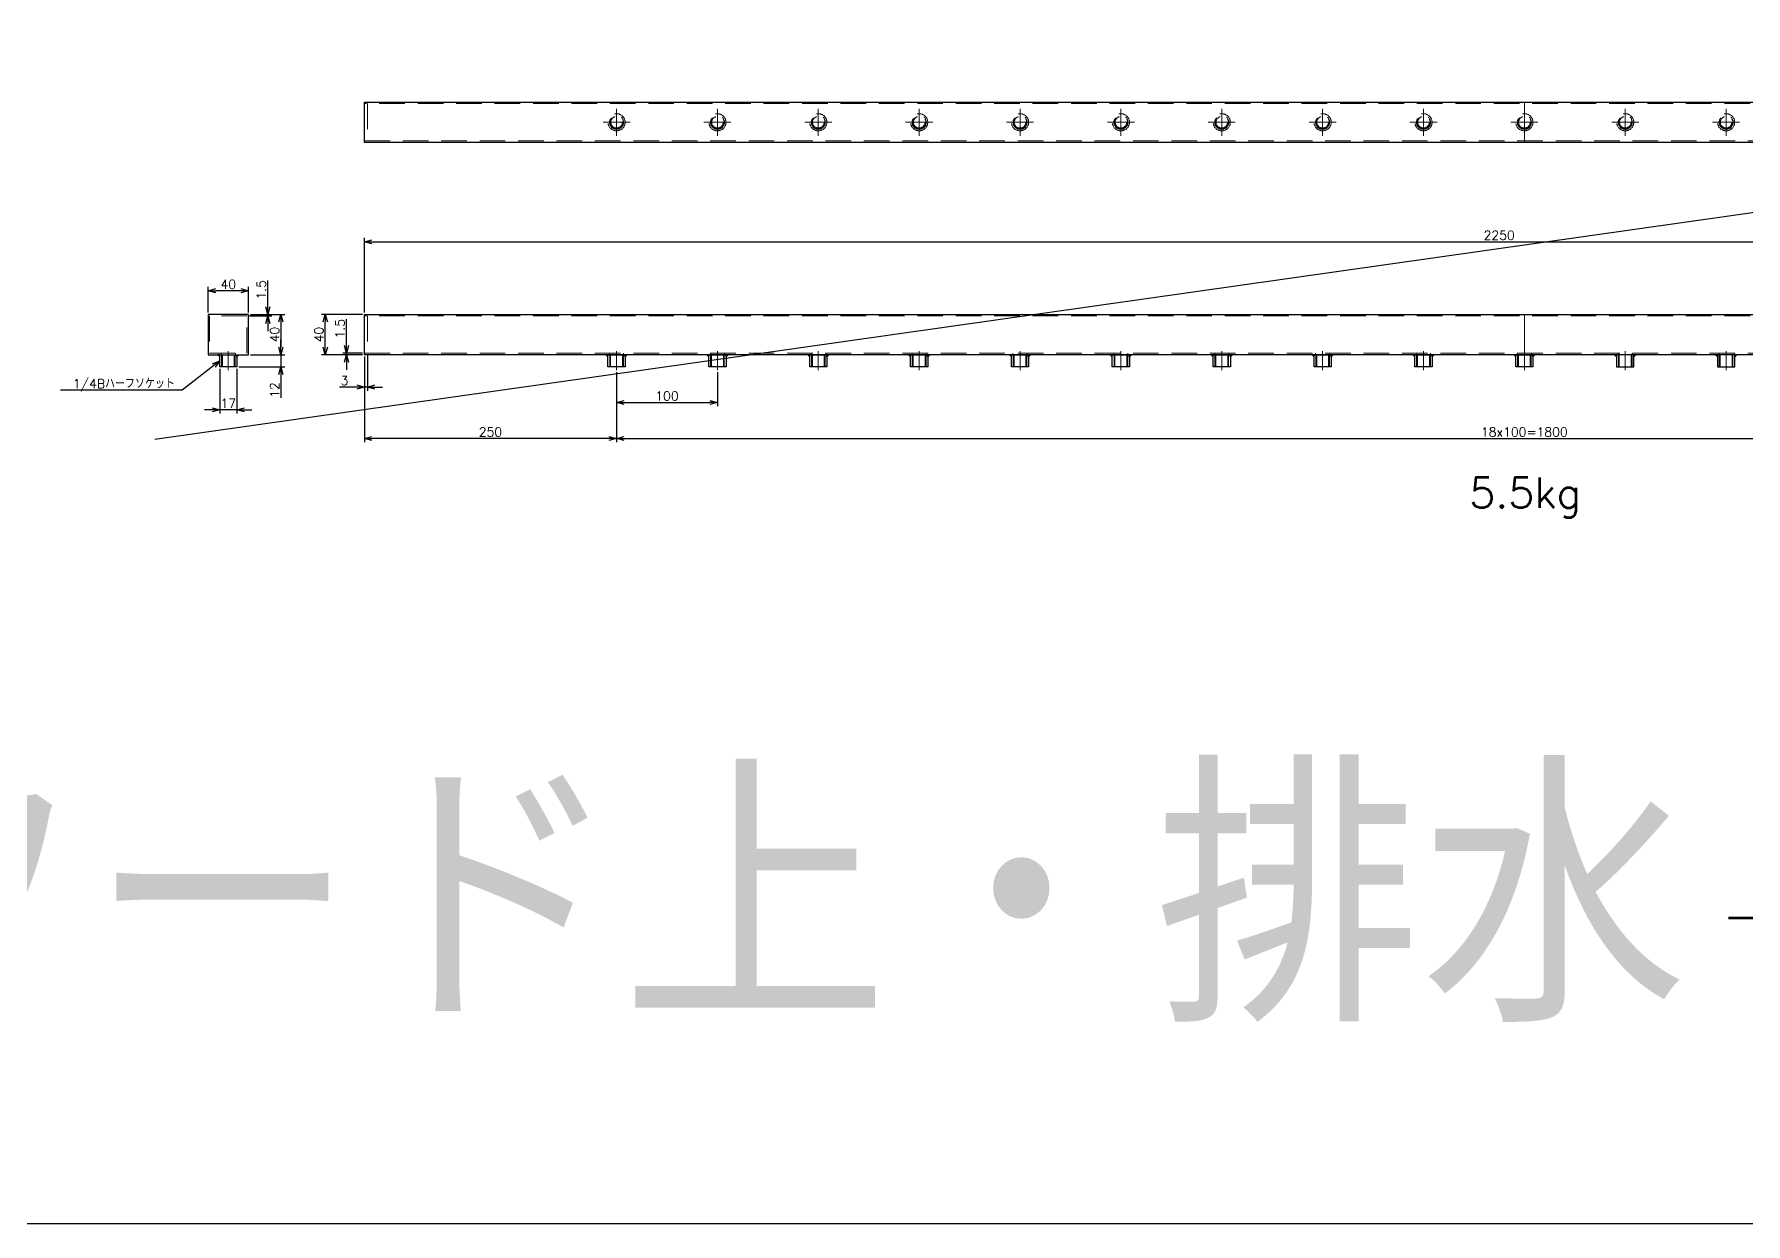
# Model space of a CAD drawing. Header units: millimetres. Extents: x -8731 to 85711, y -14522 to 31379.
# Drawn here: x 28458 to 30155, y -8237 to -7057 of the extents above; entities that cross this region are included whole.
import ezdxf
from ezdxf import colors
from ezdxf.entities.mleader import LeaderData, LeaderLine
from ezdxf.math import Vec2, Vec3

# ---------------------------------------------------------------- set-up
doc = ezdxf.new("R2010")
doc.units = ezdxf.units.MM
doc.header["$LTSCALE"] = 4
doc.header["$PDMODE"] = 99
doc.header["$PDSIZE"] = 1
doc.linetypes.add('CENTER2', pattern=[28.575, 19.05, -3.175, 3.175, -3.175])
doc.linetypes.add('HIDDEN', pattern=[9.525, 6.35, -3.175])
for name, color, linetype, lineweight in [('04_HIDDEN', 2, 'HIDDEN', 13), ('05_CENTER', 4, 'CENTER2', 13), ('08_DIM', 3, 'Continuous', 13)]:
    doc.layers.add(name, color=color, linetype=linetype, lineweight=lineweight)
doc.layers.add('10_DRAFT', color=8, linetype='Continuous', lineweight=0, plot=False)
doc.styles.add('KSS_TXT', font='txt.shx', dxfattribs={"bigfont": 'extfont2.shx'})
doc.styles.get("Standard").update_dxf_attribs({"font": 'txt.shx', "bigfont": 'extfont2.shx'})
doc.dimstyles.new('KSS_DIM', dxfattribs={"dimscale": 3, "dimtxt": 3, "dimasz": 2.5, "dimexe": 1.25, "dimexo": 0.625, "dimtad": 1, "dimdsep": 46, "dimtxsty": 'KSS_TXT', "dimblk": 'OPEN30', "dimcen": 0, "dimazin": 2, "dimtfac": 0.75, "dimtmove": 0, "dimatfit": 3, "dimldrblk": 'OPEN30', "dimfxl": 1, "dimtolj": 1, "dimarcsym": 0})

# ---------------------------------------------------------------- blocks, each defined once
blk = doc.blocks.new('_Open30')
at = {"color": 0, "linetype": 'ByBlock', "lineweight": -2}
for p, q in [((-1, 0.27), (0, 0)), ((0, 0), (-1, -0.27)), ((0, 0), (-1, 0))]:
    blk.add_line(p, q, dxfattribs=at)
blk = doc.blocks.new('*D1531')
at = {"layer": '08_DIM', "color": 0, "lineweight": -2, "transparency": 16777216}
for p, q in [((28783.7, -7335.2), (28743.1, -7335.2)), ((28746.8, -7367.7), (28746.8, -7342.7)), ((28783.7, -7375.2), (28743.1, -7375.2))]:
    blk.add_line(p, q, dxfattribs=at)
at = {"layer": 'Defpoints', "color": 0, "transparency": 16777216}
for p in [(28746.8, -7335.2), (28785.5, -7335.2), (28785.5, -7375.2)]:
    blk.add_point(p, dxfattribs=at)
at = {"layer": '08_DIM', "color": 0, "lineweight": -2, "transparency": 16777216, "xscale": 7.5, "yscale": 7.5, "zscale": 7.5}
for p, rotation in [((28746.8, -7335.2), 90), ((28746.8, -7375.2), 270)]:
    blk.add_blockref('_Open30', p, dxfattribs=dict(at, rotation=rotation))
at = {"layer": '08_DIM', "color": 0, "transparency": 16777216, "insert": (28740.4, -7355.2), "char_height": 9, "attachment_point": 5, "rotation": 90, "style": 'KSS_TXT'}
blk.add_mtext('\\A1;40', dxfattribs=at)
blk = doc.blocks.new('*D1680')
at = {"layer": '08_DIM', "color": 0, "lineweight": -2, "transparency": 16777216}
for p, q in [((29035.5, -7392.4), (29035.5, -7426.3)), ((29135.5, -7392.4), (29135.5, -7426.3)), ((29043, -7422.5), (29128, -7422.5))]:
    blk.add_line(p, q, dxfattribs=at)
at = {"layer": 'Defpoints', "color": 0, "transparency": 16777216}
for p in [(29035.5, -7390.6), (29135.5, -7390.6), (29135.5, -7422.5)]:
    blk.add_point(p, dxfattribs=at)
at = {"layer": '08_DIM', "color": 0, "lineweight": -2, "transparency": 16777216, "xscale": 7.5, "yscale": 7.5, "zscale": 7.5, "rotation": 180}
blk.add_blockref('_Open30', (29035.5, -7422.5), dxfattribs=at)
at = {"layer": '08_DIM', "color": 0, "lineweight": -2, "transparency": 16777216, "xscale": 7.5, "yscale": 7.5, "zscale": 7.5}
blk.add_blockref('_Open30', (29135.5, -7422.5), dxfattribs=at)
at = {"layer": '08_DIM', "color": 0, "transparency": 16777216, "insert": (29085.5, -7416.2), "char_height": 9, "attachment_point": 5, "style": 'KSS_TXT'}
blk.add_mtext('\\A1;100', dxfattribs=at)
blk = doc.blocks.new('*D1681')
at = {"layer": '08_DIM', "color": 0, "lineweight": -2, "transparency": 16777216}
for p, q in [((29035.5, -7392.4), (29035.5, -7462)), ((30835.5, -7392.4), (30835.5, -7462)), ((29043, -7458.2), (30828, -7458.2))]:
    blk.add_line(p, q, dxfattribs=at)
at = {"layer": 'Defpoints', "color": 0, "transparency": 16777216}
for p in [(29035.5, -7390.6), (30835.5, -7390.6), (30835.5, -7458.2)]:
    blk.add_point(p, dxfattribs=at)
at = {"layer": '08_DIM', "color": 0, "lineweight": -2, "transparency": 16777216, "xscale": 7.5, "yscale": 7.5, "zscale": 7.5, "rotation": 180}
blk.add_blockref('_Open30', (29035.5, -7458.2), dxfattribs=at)
at = {"layer": '08_DIM', "color": 0, "lineweight": -2, "transparency": 16777216, "xscale": 7.5, "yscale": 7.5, "zscale": 7.5}
blk.add_blockref('_Open30', (30835.5, -7458.2), dxfattribs=at)
at = {"layer": '08_DIM', "color": 0, "transparency": 16777216, "insert": (29935.5, -7451.8), "char_height": 9, "attachment_point": 5, "style": 'KSS_TXT'}
blk.add_mtext('\\A1;18x100=1800', dxfattribs=at)
blk = doc.blocks.new('*D1682')
at = {"layer": '08_DIM', "color": 0, "lineweight": -2, "transparency": 16777216}
for p, q in [((28785.5, -7333.4), (28785.5, -7259.4)), ((31035.5, -7333.4), (31035.5, -7259.4)), ((28793, -7263.2), (31028, -7263.2))]:
    blk.add_line(p, q, dxfattribs=at)
at = {"layer": 'Defpoints', "color": 0, "transparency": 16777216}
for p in [(31035.5, -7263.2), (28785.5, -7335.2), (31035.5, -7335.2)]:
    blk.add_point(p, dxfattribs=at)
at = {"layer": '08_DIM', "color": 0, "lineweight": -2, "transparency": 16777216, "xscale": 7.5, "yscale": 7.5, "zscale": 7.5, "rotation": 180}
blk.add_blockref('_Open30', (28785.5, -7263.2), dxfattribs=at)
at = {"layer": '08_DIM', "color": 0, "lineweight": -2, "transparency": 16777216, "xscale": 7.5, "yscale": 7.5, "zscale": 7.5}
blk.add_blockref('_Open30', (31035.5, -7263.2), dxfattribs=at)
at = {"layer": '08_DIM', "color": 0, "transparency": 16777216, "insert": (29910.5, -7256.8), "char_height": 9, "attachment_point": 5, "style": 'KSS_TXT'}
blk.add_mtext('\\A1;2250', dxfattribs=at)
blk = doc.blocks.new('*D1683')
at = {"layer": '08_DIM', "color": 0, "lineweight": -2, "transparency": 16777216}
for p, q in [((28630.6, -7333.4), (28630.6, -7307.9)), ((28663.1, -7311.7), (28638.1, -7311.7)), ((28670.6, -7333.4), (28670.6, -7307.9))]:
    blk.add_line(p, q, dxfattribs=at)
at = {"layer": 'Defpoints', "color": 0, "transparency": 16777216}
for p in [(28630.6, -7311.7), (28630.6, -7335.2), (28670.6, -7335.2)]:
    blk.add_point(p, dxfattribs=at)
at = {"layer": '08_DIM', "color": 0, "lineweight": -2, "transparency": 16777216, "xscale": 7.5, "yscale": 7.5, "zscale": 7.5, "rotation": 180}
blk.add_blockref('_Open30', (28630.6, -7311.7), dxfattribs=at)
at = {"layer": '08_DIM', "color": 0, "lineweight": -2, "transparency": 16777216, "xscale": 7.5, "yscale": 7.5, "zscale": 7.5}
blk.add_blockref('_Open30', (28670.6, -7311.7), dxfattribs=at)
at = {"layer": '08_DIM', "color": 0, "transparency": 16777216, "insert": (28650.6, -7305.3), "char_height": 9, "attachment_point": 5, "style": 'KSS_TXT'}
blk.add_mtext('\\A1;40', dxfattribs=at)
blk = doc.blocks.new('*D1684')
at = {"layer": '08_DIM', "color": 0, "lineweight": -2, "transparency": 16777216}
for p, q in [((28689.8, -7327.7), (28689.8, -7301.5)), ((28671, -7336.7), (28693.6, -7336.7)), ((28672.5, -7335.2), (28693.6, -7335.2)), ((28689.8, -7336.7), (28689.8, -7335.2)), ((28689.8, -7344.2), (28689.8, -7351.7))]:
    blk.add_line(p, q, dxfattribs=at)
at = {"layer": 'Defpoints', "color": 0, "transparency": 16777216}
for p in [(28669.1, -7336.7), (28670.6, -7335.2), (28689.8, -7335.2)]:
    blk.add_point(p, dxfattribs=at)
at = {"layer": '08_DIM', "color": 0, "lineweight": -2, "transparency": 16777216, "xscale": 7.5, "yscale": 7.5, "zscale": 7.5}
for p, rotation in [((28689.8, -7335.2), 270), ((28689.8, -7336.7), 90)]:
    blk.add_blockref('_Open30', p, dxfattribs=dict(at, rotation=rotation))
at = {"layer": '08_DIM', "color": 0, "transparency": 16777216, "insert": (28683.4, -7310.9), "char_height": 9, "attachment_point": 5, "rotation": 90, "style": 'KSS_TXT'}
blk.add_mtext('\\A1;1.5', dxfattribs=at)
blk = doc.blocks.new('*D1685')
at = {"layer": '08_DIM', "color": 0, "lineweight": -2, "transparency": 16777216}
for p, q in [((28672.5, -7335.2), (28706.6, -7335.2)), ((28702.8, -7342.7), (28702.8, -7367.7)), ((28672.5, -7375.2), (28706.6, -7375.2))]:
    blk.add_line(p, q, dxfattribs=at)
at = {"layer": 'Defpoints', "color": 0, "transparency": 16777216}
for p in [(28670.6, -7335.2), (28670.6, -7375.2), (28702.8, -7375.2)]:
    blk.add_point(p, dxfattribs=at)
at = {"layer": '08_DIM', "color": 0, "lineweight": -2, "transparency": 16777216, "xscale": 7.5, "yscale": 7.5, "zscale": 7.5}
for p, rotation in [((28702.8, -7335.2), 90), ((28702.8, -7375.2), 270)]:
    blk.add_blockref('_Open30', p, dxfattribs=dict(at, rotation=rotation))
at = {"layer": '08_DIM', "color": 0, "transparency": 16777216, "insert": (28696.5, -7355.2), "char_height": 9, "attachment_point": 5, "rotation": 90, "style": 'KSS_TXT'}
blk.add_mtext('\\A1;40', dxfattribs=at)
blk = doc.blocks.new('*D3006')
at = {"layer": '08_DIM', "color": 0, "lineweight": -2, "transparency": 16777216}
for p, q in [((28767.8, -7366.2), (28767.8, -7340)), ((28783.7, -7373.7), (28764.1, -7373.7)), ((28783.7, -7375.2), (28764.1, -7375.2)), ((28767.8, -7375.2), (28767.8, -7373.7)), ((28767.8, -7382.7), (28767.8, -7390.2))]:
    blk.add_line(p, q, dxfattribs=at)
at = {"layer": 'Defpoints', "color": 0, "transparency": 16777216}
for p in [(28767.8, -7373.7), (28785.5, -7373.7), (28785.5, -7375.2)]:
    blk.add_point(p, dxfattribs=at)
at = {"layer": '08_DIM', "color": 0, "lineweight": -2, "transparency": 16777216, "xscale": 7.5, "yscale": 7.5, "zscale": 7.5}
for p, rotation in [((28767.8, -7373.7), 270), ((28767.8, -7375.2), 90)]:
    blk.add_blockref('_Open30', p, dxfattribs=dict(at, rotation=rotation))
at = {"layer": '08_DIM', "color": 0, "transparency": 16777216, "insert": (28761.4, -7349.4), "char_height": 9, "attachment_point": 5, "rotation": 90, "style": 'KSS_TXT'}
blk.add_mtext('\\A1;1.5', dxfattribs=at)
blk = doc.blocks.new('*D3007')
at = {"layer": '08_DIM', "color": 0, "lineweight": -2, "transparency": 16777216}
for p, q in [((28702.8, -7367.7), (28702.8, -7360.2)), ((28672.5, -7375.2), (28706.6, -7375.2)), ((28702.8, -7375.2), (28702.8, -7387.2)), ((28661, -7387.2), (28706.6, -7387.2)), ((28702.8, -7394.7), (28702.8, -7418))]:
    blk.add_line(p, q, dxfattribs=at)
at = {"layer": 'Defpoints', "color": 0, "transparency": 16777216}
for p in [(28670.6, -7375.2), (28659.1, -7387.2), (28702.8, -7387.2)]:
    blk.add_point(p, dxfattribs=at)
at = {"layer": '08_DIM', "color": 0, "lineweight": -2, "transparency": 16777216, "xscale": 7.5, "yscale": 7.5, "zscale": 7.5}
for p, rotation in [((28702.8, -7375.2), 270), ((28702.8, -7387.2), 90)]:
    blk.add_blockref('_Open30', p, dxfattribs=dict(at, rotation=rotation))
at = {"layer": '08_DIM', "color": 0, "transparency": 16777216, "insert": (28696.5, -7410.1), "char_height": 9, "attachment_point": 5, "rotation": 90, "style": 'KSS_TXT'}
blk.add_mtext('\\A1;12', dxfattribs=at)
blk = doc.blocks.new('*D3008')
at = {"layer": '08_DIM', "color": 0, "lineweight": -2, "transparency": 16777216}
for p, q in [((28642.1, -7389.1), (28642.1, -7433.6)), ((28659.1, -7389.1), (28659.1, -7433.6)), ((28634.6, -7429.8), (28627.1, -7429.8)), ((28659.1, -7429.8), (28642.1, -7429.8)), ((28666.6, -7429.8), (28674.1, -7429.8))]:
    blk.add_line(p, q, dxfattribs=at)
at = {"layer": 'Defpoints', "color": 0, "transparency": 16777216}
for p in [(28642.1, -7387.2), (28659.1, -7387.2), (28642.1, -7429.8)]:
    blk.add_point(p, dxfattribs=at)
at = {"layer": '08_DIM', "color": 0, "lineweight": -2, "transparency": 16777216, "xscale": 7.5, "yscale": 7.5, "zscale": 7.5}
blk.add_blockref('_Open30', (28642.1, -7429.8), dxfattribs=at)
at = {"layer": '08_DIM', "color": 0, "lineweight": -2, "transparency": 16777216, "xscale": 7.5, "yscale": 7.5, "zscale": 7.5, "rotation": 180}
blk.add_blockref('_Open30', (28659.1, -7429.8), dxfattribs=at)
at = {"layer": '08_DIM', "color": 0, "transparency": 16777216, "insert": (28650.6, -7423.4), "char_height": 9, "attachment_point": 5, "style": 'KSS_TXT'}
blk.add_mtext('\\A1;17', dxfattribs=at)
blk = doc.blocks.new('*D3009')
at = {"layer": '08_DIM', "color": 0, "lineweight": -2, "transparency": 16777216}
for p, q in [((28785.5, -7377.1), (28785.5, -7410.9)), ((28788.5, -7375.6), (28788.5, -7410.9)), ((28778, -7407.2), (28760.8, -7407.2)), ((28788.5, -7407.2), (28785.5, -7407.2)), ((28796, -7407.2), (28803.5, -7407.2))]:
    blk.add_line(p, q, dxfattribs=at)
at = {"layer": 'Defpoints', "color": 0, "transparency": 16777216}
for p in [(28785.5, -7375.2), (28788.5, -7373.7), (28785.5, -7407.2)]:
    blk.add_point(p, dxfattribs=at)
at = {"layer": '08_DIM', "color": 0, "lineweight": -2, "transparency": 16777216, "xscale": 7.5, "yscale": 7.5, "zscale": 7.5}
blk.add_blockref('_Open30', (28785.5, -7407.2), dxfattribs=at)
at = {"layer": '08_DIM', "color": 0, "lineweight": -2, "transparency": 16777216, "xscale": 7.5, "yscale": 7.5, "zscale": 7.5, "rotation": 180}
blk.add_blockref('_Open30', (28788.5, -7407.2), dxfattribs=at)
at = {"layer": '08_DIM', "color": 0, "transparency": 16777216, "insert": (28765.7, -7400.8), "char_height": 9, "attachment_point": 5, "style": 'KSS_TXT'}
blk.add_mtext('\\A1;3', dxfattribs=at)
blk = doc.blocks.new('*D3012')
at = {"layer": '08_DIM', "color": 0, "lineweight": -2, "transparency": 16777216}
for p, q in [((28785.5, -7377.1), (28785.5, -7462)), ((29035.5, -7392.4), (29035.5, -7462)), ((29028, -7458.2), (28793, -7458.2))]:
    blk.add_line(p, q, dxfattribs=at)
at = {"layer": 'Defpoints', "color": 0, "transparency": 16777216}
for p in [(28785.5, -7375.2), (29035.5, -7390.6), (28785.5, -7458.2)]:
    blk.add_point(p, dxfattribs=at)
at = {"layer": '08_DIM', "color": 0, "lineweight": -2, "transparency": 16777216, "xscale": 7.5, "yscale": 7.5, "zscale": 7.5, "rotation": 180}
blk.add_blockref('_Open30', (28785.5, -7458.2), dxfattribs=at)
at = {"layer": '08_DIM', "color": 0, "lineweight": -2, "transparency": 16777216, "xscale": 7.5, "yscale": 7.5, "zscale": 7.5}
blk.add_blockref('_Open30', (29035.5, -7458.2), dxfattribs=at)
at = {"layer": '08_DIM', "color": 0, "transparency": 16777216, "insert": (28910.5, -7451.8), "char_height": 9, "attachment_point": 5, "style": 'KSS_TXT'}
blk.add_mtext('\\A1;250', dxfattribs=at)
blk = doc.blocks.new('A$C67362F98_1_1')
at = {"color": 0}
blk.add_lwpolyline([(1100, -20), (-1150, -20), (-1150, 20), (1100, 20)], close=True, dxfattribs=at)
at = {"color": 3}
for points in [[(-908.5, -20), (-910.5, -20), (-908.5, -22), (-908.5, -22)], [(-891.5, -20), (-889.5, -20), (-891.5, -22), (-891.5, -22)], [(-808.5, -20), (-810.5, -20), (-808.5, -22), (-808.5, -22)], [(-791.5, -20), (-789.5, -20), (-791.5, -22), (-791.5, -22)], [(-708.5, -20), (-710.5, -20), (-708.5, -22), (-708.5, -22)], [(-691.5, -20), (-689.5, -20), (-691.5, -22), (-691.5, -22)], [(-608.5, -20), (-610.5, -20), (-608.5, -22), (-608.5, -22)], [(-591.5, -20), (-589.5, -20), (-591.5, -22), (-591.5, -22)], [(-508.5, -20), (-510.5, -20), (-508.5, -22), (-508.5, -22)], [(-491.5, -20), (-489.5, -20), (-491.5, -22), (-491.5, -22)], [(-408.5, -20), (-410.5, -20), (-408.5, -22), (-408.5, -22)], [(-391.5, -20), (-389.5, -20), (-391.5, -22), (-391.5, -22)], [(-308.5, -20), (-310.5, -20), (-308.5, -22), (-308.5, -22)], [(-291.5, -20), (-289.5, -20), (-291.5, -22), (-291.5, -22)], [(-208.5, -20), (-210.5, -20), (-208.5, -22), (-208.5, -22)], [(-191.5, -20), (-189.5, -20), (-191.5, -22), (-191.5, -22)], [(-108.5, -20), (-110.5, -20), (-108.5, -22), (-108.5, -22)], [(-108.5, -20), (-110.5, -20), (-108.5, -22), (-108.5, -22)], [(-91.5, -20), (-89.5, -20), (-91.5, -22), (-91.5, -22)], [(-91.5, -20), (-89.5, -20), (-91.5, -22), (-91.5, -22)], [(-8.5, -20), (-10.5, -20), (-8.5, -22), (-8.5, -22)], [(8.5, -20), (10.5, -20), (8.5, -22), (8.5, -22)], [(91.5, -20), (89.5, -20), (91.5, -22), (91.5, -22)], [(91.5, -20), (89.5, -20), (91.5, -22), (91.5, -22)], [(108.5, -20), (110.5, -20), (108.5, -22), (108.5, -22)], [(108.5, -20), (110.5, -20), (108.5, -22), (108.5, -22)], [(191.5, -20), (189.5, -20), (191.5, -22), (191.5, -22)], [(208.5, -20), (210.5, -20), (208.5, -22), (208.5, -22)]]:
    blk.add_lwpolyline(points, close=True, dxfattribs=at)
for points in [[(-891.5, -20), (-891.5, -32), (-908.5, -32), (-908.5, -20)], [(-791.5, -20), (-791.5, -32), (-808.5, -32), (-808.5, -20)], [(-691.5, -20), (-691.5, -32), (-708.5, -32), (-708.5, -20)], [(-591.5, -20), (-591.5, -32), (-608.5, -32), (-608.5, -20)], [(-491.5, -20), (-491.5, -32), (-508.5, -32), (-508.5, -20)], [(-391.5, -20), (-391.5, -32), (-408.5, -32), (-408.5, -20)], [(-291.5, -20), (-291.5, -32), (-308.5, -32), (-308.5, -20)], [(-191.5, -20), (-191.5, -32), (-208.5, -32), (-208.5, -20)], [(-91.5, -20), (-91.5, -32), (-108.5, -32), (-108.5, -20)], [(-91.5, -20), (-91.5, -32), (-108.5, -32), (-108.5, -20)], [(8.5, -20), (8.5, -32), (-8.5, -32), (-8.5, -20)], [(91.5, -20), (91.5, -32), (108.5, -32), (108.5, -20)], [(91.5, -20), (91.5, -32), (108.5, -32), (108.5, -20)], [(191.5, -20), (191.5, -32), (208.5, -32), (208.5, -20)]]:
    blk.add_lwpolyline(points, close=True)
at = {"layer": '04_HIDDEN'}
for p, q in [((1100, 18.5), (-1150, 18.5)), ((-1147, 18.5), (-1147, -18.5)), ((-1150, -18.5), (1100, -18.5)), ((-907, -18.5), (-907, -20)), ((-906.8, -20), (-906.8, -32)), ((-905.9, -20), (-905.9, -32)), ((-894.1, -20), (-894.1, -32)), ((-893.2, -20), (-893.2, -32)), ((-893, -18.5), (-893, -20)), ((-807, -18.5), (-807, -20)), ((-806.8, -20), (-806.8, -32)), ((-805.9, -20), (-805.9, -32)), ((-794.1, -20), (-794.1, -32)), ((-793.2, -20), (-793.2, -32)), ((-793, -18.5), (-793, -20)), ((-707, -18.5), (-707, -20)), ((-706.8, -20), (-706.8, -32)), ((-705.9, -20), (-705.9, -32)), ((-694.1, -20), (-694.1, -32)), ((-693.2, -20), (-693.2, -32)), ((-693, -18.5), (-693, -20)), ((-607, -18.5), (-607, -20)), ((-606.8, -20), (-606.8, -32)), ((-605.9, -20), (-605.9, -32)), ((-594.1, -20), (-594.1, -32)), ((-593.2, -20), (-593.2, -32)), ((-593, -18.5), (-593, -20)), ((-507, -18.5), (-507, -20)), ((-506.8, -20), (-506.8, -32)), ((-505.9, -20), (-505.9, -32)), ((-494.1, -20), (-494.1, -32)), ((-493.2, -20), (-493.2, -32)), ((-493, -18.5), (-493, -20)), ((-407, -18.5), (-407, -20)), ((-406.8, -20), (-406.8, -32)), ((-405.9, -20), (-405.9, -32)), ((-394.1, -20), (-394.1, -32)), ((-393.2, -20), (-393.2, -32)), ((-393, -18.5), (-393, -20)), ((-307, -18.5), (-307, -20)), ((-306.8, -20), (-306.8, -32)), ((-305.9, -20), (-305.9, -32)), ((-294.1, -20), (-294.1, -32)), ((-293.2, -20), (-293.2, -32)), ((-293, -18.5), (-293, -20)), ((-207, -18.5), (-207, -20)), ((-206.8, -20), (-206.8, -32)), ((-205.9, -20), (-205.9, -32)), ((-194.1, -20), (-194.1, -32)), ((-193.2, -20), (-193.2, -32)), ((-193, -18.5), (-193, -20)), ((-107, -18.5), (-107, -20)), ((-107, -18.5), (-107, -20)), ((-106.8, -20), (-106.8, -32)), ((-106.8, -20), (-106.8, -32)), ((-105.9, -20), (-105.9, -32)), ((-105.9, -20), (-105.9, -32)), ((-94.1, -20), (-94.1, -32)), ((-94.1, -20), (-94.1, -32)), ((-93.2, -20), (-93.2, -32)), ((-93.2, -20), (-93.2, -32)), ((-93, -18.5), (-93, -20)), ((-93, -18.5), (-93, -20)), ((-7, -18.5), (-7, -20)), ((-6.8, -20), (-6.8, -32)), ((-5.9, -20), (-5.9, -32)), ((5.9, -20), (5.9, -32)), ((6.8, -20), (6.8, -32)), ((7, -18.5), (7, -20)), ((93, -18.5), (93, -20)), ((93, -18.5), (93, -20)), ((93.2, -20), (93.2, -32)), ((93.2, -20), (93.2, -32)), ((94.1, -20), (94.1, -32)), ((94.1, -20), (94.1, -32)), ((105.9, -20), (105.9, -32)), ((105.9, -20), (105.9, -32)), ((106.8, -20), (106.8, -32)), ((106.8, -20), (106.8, -32)), ((107, -18.5), (107, -20)), ((107, -18.5), (107, -20)), ((193, -18.5), (193, -20)), ((193.2, -20), (193.2, -32)), ((194.1, -20), (194.1, -32)), ((205.9, -20), (205.9, -32)), ((206.8, -20), (206.8, -32)), ((207, -18.5), (207, -20))]:
    blk.add_line(p, q, dxfattribs=at)
at = {"layer": '05_CENTER'}
for p, q in [((-900, -35.3), (-900, -16.3)), ((-800, -35.3), (-800, -16.3)), ((-700, -35.3), (-700, -16.3)), ((-600, -35.3), (-600, -16.3)), ((-500, -35.3), (-500, -16.3)), ((-400, -35.3), (-400, -16.3)), ((-300, -35.3), (-300, -16.3)), ((-200, -35.3), (-200, -16.3)), ((-100, -35.3), (-100, -16.3)), ((-100, -35.3), (-100, -16.3)), ((0, -35.3), (0, -16.3)), ((100, -35.3), (100, -16.3)), ((100, -35.3), (100, -16.3)), ((200, -35.3), (200, -16.3))]:
    blk.add_line(p, q, dxfattribs=at)
at = {"layer": '10_DRAFT'}
blk.add_line((0, 20), (0, -20), dxfattribs=at)
blk = doc.blocks.new('A$C003B6CA5_1_1')
at = {"color": 0}
blk.add_lwpolyline([(1100, -20), (-1150, -20), (-1150, 20), (1100, 20)], close=True, dxfattribs=at)
at = {"layer": '04_HIDDEN'}
for p, q in [((1100, 18.5), (-1150, 18.5)), ((-1147, 18.5), (-1147, -18.5)), ((-1150, -18.5), (1100, -18.5))]:
    blk.add_line(p, q, dxfattribs=at)
for centre, radius in [((-900, 0), 8.5), ((-900, 0), 7), ((-900, 0), 6.58), ((-900, 0), 5.72), ((-800, 0), 8.5), ((-800, 0), 7), ((-800, 0), 6.58), ((-800, 0), 5.72), ((-700, 0), 8.5), ((-700, 0), 7), ((-700, 0), 6.58), ((-700, 0), 5.72), ((-600, 0), 8.5), ((-600, 0), 7), ((-600, 0), 6.58), ((-600, 0), 5.72), ((-500, 0), 8.5), ((-500, 0), 7), ((-500, 0), 6.58), ((-500, 0), 5.72), ((-400, 0), 8.5), ((-400, 0), 7), ((-400, 0), 6.58), ((-400, 0), 5.72), ((-300, 0), 8.5), ((-300, 0), 7), ((-300, 0), 6.58), ((-300, 0), 5.72), ((-200, 0), 8.5), ((-200, 0), 7), ((-200, 0), 6.58), ((-200, 0), 5.72), ((-100, 0), 8.5), ((-100, 0), 8.5), ((-100, 0), 7), ((-100, 0), 7), ((-100, 0), 6.58), ((-100, 0), 6.58), ((-100, 0), 5.72), ((-100, 0), 5.72), ((0, 0), 8.5), ((0, 0), 7), ((0, 0), 6.58), ((0, 0), 5.72), ((100, 0), 8.5), ((100, 0), 8.5), ((100, 0), 7), ((100, 0), 7), ((100, 0), 6.58), ((100, 0), 6.58), ((100, 0), 5.72), ((100, 0), 5.72), ((200, 0), 8.5), ((200, 0), 7), ((200, 0), 6.58), ((200, 0), 5.72)]:
    blk.add_circle(centre, radius, dxfattribs=at)
at = {"layer": '05_CENTER'}
for p, q in [((-886.6, 0), (-913.4, 0)), ((-900, -13.4), (-900, 13.4)), ((-786.6, 0), (-813.4, 0)), ((-800, -13.4), (-800, 13.4)), ((-686.6, 0), (-713.4, 0)), ((-700, -13.4), (-700, 13.4)), ((-586.6, 0), (-613.4, 0)), ((-600, -13.4), (-600, 13.4)), ((-486.6, 0), (-513.4, 0)), ((-500, -13.4), (-500, 13.4)), ((-386.6, 0), (-413.4, 0)), ((-400, -13.4), (-400, 13.4)), ((-286.6, 0), (-313.4, 0)), ((-300, -13.4), (-300, 13.4)), ((-186.6, 0), (-213.4, 0)), ((-200, -13.4), (-200, 13.4)), ((-86.6, 0), (-113.4, 0)), ((-86.6, 0), (-113.4, 0)), ((-100, -13.4), (-100, 13.4)), ((-100, -13.4), (-100, 13.4)), ((13.4, 0), (-13.4, 0)), ((0, -13.4), (0, 13.4)), ((86.6, 0), (113.4, 0)), ((86.6, 0), (113.4, 0)), ((100, -13.4), (100, 13.4)), ((100, -13.4), (100, 13.4)), ((186.6, 0), (213.4, 0)), ((200, -13.4), (200, 13.4))]:
    blk.add_line(p, q, dxfattribs=at)
at = {"layer": '10_DRAFT'}
blk.add_line((0, 20), (0, -20), dxfattribs=at)
blk = doc.blocks.new('A$C3C9B0CAE_1_1')
at = {"color": 0}
blk.add_lwpolyline([(-20, 0), (20, 0), (20, 40), (-20, 40)], close=True, dxfattribs=at)
at = {"color": 3}
for points in [[(-8.5, 0), (-10.5, 0), (-8.5, -2), (-8.5, -2)], [(8.5, 0), (10.5, 0), (8.5, -2), (8.5, -2)]]:
    blk.add_lwpolyline(points, close=True, dxfattribs=at)
blk.add_lwpolyline([(8.5, 0), (8.5, -12), (-8.5, -12), (-8.5, 0)], close=True)
at = {"layer": '04_HIDDEN'}
for p, q in [((-7, 1.5), (-7, 0)), ((-6.8, 0), (-6.8, -12)), ((-5.9, 0), (-5.9, -12)), ((5.9, 0), (5.9, -12)), ((6.8, 0), (6.8, -12)), ((7, 1.5), (7, 0))]:
    blk.add_line(p, q, dxfattribs=at)
blk.add_lwpolyline([(-18.5, 1.5), (18.5, 1.5), (18.5, 38.5), (-18.5, 38.5)], close=True, dxfattribs=at)
at = {"layer": '05_CENTER'}
blk.add_line((0, -15.3), (0, 3.7), dxfattribs=at)

msp = doc.modelspace()

# ---------------------------------------------------------------- linework, layer by layer
at = {"color": 3}
msp.add_line((31259.11901, -7078.36746), (28577.72821, -7459.38134), dxfattribs=at)
msp.add_lwpolyline([(27349.34546, -526.72425), (32292.00416, -526.72425), (32292.00416, -8236.71705), (27349.34546, -8236.71705)], close=True)

# ---------------------------------------------------------------- block references
for name, p in [('A$C003B6CA5_1_1', (29935.53393, -7144.7203)), ('A$C67362F98_1_1', (29935.53393, -7355.24078)), ('A$C3C9B0CAE_1_1', (28650.61705, -7375.24078))]:
    msp.add_blockref(name, p)

# ---------------------------------------------------------------- texts
at = {"layer": '08_DIM', "color": 6, "style": 'KSS_TXT'}
msp.add_text('5.5kg', height=30, dxfattribs=at).set_placement((29881.05572, -7527.02061))
at = {"layer": '08_DIM', "style": 'KSS_TXT'}
msp.add_text('洗浄フード上・排水+洗浄ノズル', height=240, dxfattribs=at).set_placement((27720.81191, -8036.35738))

# ---------------------------------------------------------------- dimensions: what is measured, and where the dimension line sits
at = {"layer": '08_DIM'}
for base, p1, p2, picture, middle in [((31035.53393, -7263.18956), (28785.53393, -7335.24078), (31035.53393, -7335.24078), '*D1682', (29910.53393, -7256.80831)), ((28630.61705, -7311.65341), (28670.61705, -7335.24078), (28630.61705, -7335.24078), '*D1683', (28650.61705, -7305.27841)), ((28785.53393, -7407.15835), (28788.53393, -7373.74078), (28785.53393, -7375.24078), '*D3009', (28765.65893, -7400.78335)), ((28785.53393, -7458.20014), (29035.53393, -7390.56163), (28785.53393, -7375.24078), '*D3012', (28910.53393, -7451.81889)), ((28642.11705, -7429.82002), (28659.11705, -7387.24078), (28642.11705, -7387.24078), '*D3008', (28650.61705, -7423.44502)), ((29135.53393, -7422.54387), (29035.53393, -7390.56163), (29135.53393, -7390.56163), '*D1680', (29085.53393, -7416.16887))]:
    dim = msp.add_linear_dim(base=base, p1=p1, p2=p2, dimstyle='KSS_DIM', override={"dimscale": 3}, dxfattribs=at)
    dim.commit()
    dim.dimension.update_dxf_attribs({"geometry": picture, "text_midpoint": middle})
for base, p1, p2, override, picture, middle in [((28689.81948, -7335.24078), (28669.11705, -7336.74078), (28670.61705, -7335.24078), {"dimscale": 3}, '*D1684', (28683.43823, -7310.86578)), ((28702.82816, -7375.24078), (28670.61705, -7335.24078), (28670.61705, -7375.24078), {"dimscale": 3}, '*D1685', (28696.45316, -7355.24078)), ((28746.81878, -7335.24078), (28785.53393, -7375.24078), (28785.53393, -7335.24078), {"dimscale": 3, "dimarcsym": 1}, '*D1531', (28740.44378, -7355.24078)), ((28767.82289, -7373.74078), (28785.53391, -7375.24078), (28785.53391, -7373.74078), {"dimscale": 3, "dimarcsym": 1}, '*D3006', (28761.44164, -7349.36578)), ((28702.82816, -7387.24078), (28670.61705, -7375.24078), (28659.11705, -7387.24078), {"dimscale": 3}, '*D3007', (28696.45316, -7410.11578))]:
    dim = msp.add_linear_dim(base=base, p1=p1, p2=p2, angle=90, dimstyle='KSS_DIM', override=override, dxfattribs=at)
    dim.commit()
    dim.dimension.update_dxf_attribs({"geometry": picture, "text_midpoint": middle})
dim = msp.add_linear_dim(base=(30835.53393, -7458.20014), p1=(29035.53393, -7390.56163), p2=(30835.53393, -7390.56163), text='18x100=<>', dimstyle='KSS_DIM', override={"dimscale": 3}, dxfattribs=at)
dim.commit()
dim.dimension.update_dxf_attribs({"geometry": '*D1681', "text_midpoint": (29935.53393, -7451.82514)})

# ---------------------------------------------------------------- leaders
ml = msp.add_multileader_mtext('Standard', dxfattribs=at)
ml.set_content('1/4Bハーフソケット', color=256)
ml.set_leader_properties()
ml.set_arrow_properties(name='OPEN30')
ml.build(insert=Vec2(0, 0))
ml.multileader.update_dxf_attribs({"text_left_attachment_type": 6, "text_right_attachment_type": 6, "dogleg_length": 0.36, "arrow_head_size": 7.5, "scale": 3})
ctx = ml.context
ctx.base_point, ctx.scale, ctx.char_height, ctx.arrow_head_size, ctx.landing_gap_size, ctx.plane_origin = Vec3(28485.47855, -7410.28188), 3, 9, 7.5, 6, Vec3(28642.11705, -7381.24078)
ctx.left_attachment, ctx.right_attachment, ctx.text_align_type = 6, 6, 2
notes = []
notes.append((ctx, [(0, (1, 1, 0), (28604.75855, -7410.28188), (-1, 0), 1.08, [(0, [(28642.11705, -7381.24078)], 0, [])])]))
ctx.mtext.insert, ctx.mtext.alignment, ctx.mtext.flow_direction = Vec3(28597.67855, -7399.48188), 3, 5
for ctx, leaders in notes:
    for number, flags, end, landing, length, lines in leaders:
        leader = LeaderData()
        leader.index, (leader.has_last_leader_line, leader.has_dogleg_vector, leader.attachment_direction) = number, flags
        leader.last_leader_point, leader.dogleg_vector, leader.dogleg_length = Vec3(end), Vec3(landing), length
        for number, points, colour, breaks in lines:
            line = LeaderLine()
            line.index, line.vertices, line.color, line.breaks = number, Vec3.list(points), colors.encode_raw_color(colour), breaks
            leader.lines.append(line)
        ctx.leaders.append(leader)

doc.saveas('drawing.dxf')
